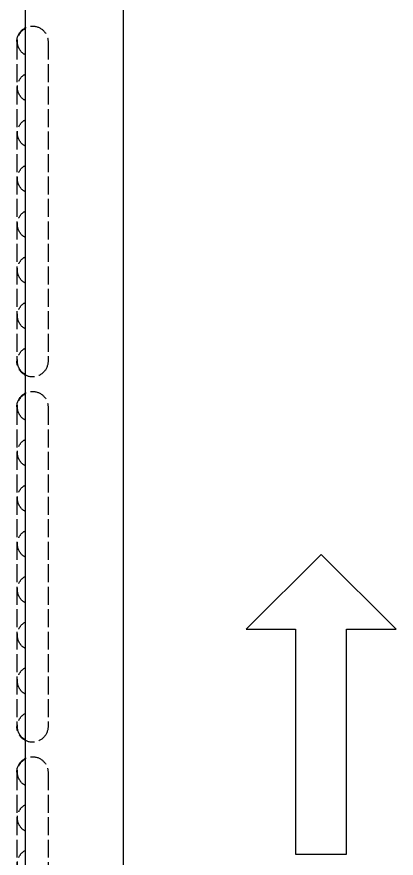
# Model space of a CAD drawing. Header units: millimetres. Extents: x -677815 to 476396, y -125373 to 39000.
# Drawn here: x 437503 to 438135, y -39988 to -38584 of the extents above; entities that cross this region are included whole.
import ezdxf

# ---------------------------------------------------------------- set-up
doc = ezdxf.new("R2010")
doc.units = ezdxf.units.MM
doc.linetypes.add('Xref Rapid Pick$0$AM_ISO02W050', pattern=[7.5, 6, -1.5])
for name, color, linetype, lineweight in [('AM_BOR', 4, 'Continuous', 25), ('Xref Rapid Pick$0$Conv- Product In', 3, 'Continuous', 25), ('Xref Rapid Pick$0$Conv- Product Out', 6, 'Continuous', 25), ('Xref Rapid Pick$0$Hidden', 9, 'Xref Rapid Pick$0$AM_ISO02W050', 25)]:
    doc.layers.add(name, color=color, linetype=linetype, lineweight=lineweight)

# ---------------------------------------------------------------- blocks, each defined once
blk = doc.blocks.new('*U867')
at = {"color": 0, "linetype": 'Continuous'}
blk.add_lwpolyline([(0, 0), (125, -125), (125, -42.5), (500, -42.5), (500, 42.5), (125, 42.5), (125, 125)], close=True, dxfattribs=at)
blk = doc.blocks.new('*U865')
blk.add_lwpolyline([(0, 0), (3657.6, 0), (3657.6, -163.5), (0, -163.5)], close=True)
at = {"layer": 'Xref Rapid Pick$0$Hidden', "ltscale": 5}
for p, q in [((1257.3, 14), (1790.7, 14)), ((1866.9, 14), (2400.3, 14)), ((2476.5, 14), (3009.9, 14)), ((1257.3, -38), (1790.7, -38)), ((1866.9, -38), (2400.3, -38)), ((2476.5, -38), (3009.9, -38))]:
    blk.add_line(p, q, dxfattribs=at)
for centre, radius, start, end in [((1257.3, -12), 26, 90, 270), ((1257.3, -12), 25, 28.6854, 151.3146), ((1333.5, -12), 25, 28.6854, 151.3146), ((1409.7, -12), 25, 28.6854, 151.3146), ((1485.9, -12), 25, 28.6854, 151.3146), ((1562.1, -12), 25, 28.6854, 151.3146), ((1638.3, -12), 25, 28.6854, 151.3146), ((1714.5, -12), 25, 28.6854, 151.3146), ((1790.7, -12), 25, 28.6854, 151.3146), ((1790.7, -12), 26, 270, 90), ((1866.9, -12), 26, 90, 270), ((1866.9, -12), 25, 28.6854, 151.3146), ((1943.1, -12), 25, 28.6854, 151.3146), ((2019.3, -12), 25, 28.6854, 151.3146), ((2095.5, -12), 25, 28.6854, 151.3146), ((2171.7, -12), 25, 28.6854, 151.3146), ((2247.9, -12), 25, 28.6854, 151.3146), ((2324.1, -12), 25, 28.6854, 151.3146), ((2400.3, -12), 25, 28.6854, 151.3146), ((2400.3, -12), 26, 270, 90), ((2476.5, -12), 26, 90, 270), ((2476.5, -12), 25, 28.6854, 151.3146), ((2552.7, -12), 25, 28.6854, 151.3146), ((2628.9, -12), 25, 28.6854, 151.3146)]:
    blk.add_arc(centre, radius, start, end, dxfattribs=at)
blk = doc.blocks.new('Xref Rapid Pick')
at = {"layer": 'Xref Rapid Pick$0$Conv- Product In', "rotation": 270.0000000000014}
blk.add_blockref('*U867', (438010.5, -39481.1), dxfattribs=at)
at = {"layer": 'Xref Rapid Pick$0$Conv- Product Out', "xscale": -1, "rotation": 90}
blk.add_blockref('*U865', (437517.3, -37368.2, 0), dxfattribs=at)

msp = doc.modelspace()

# ---------------------------------------------------------------- block references
at = {"layer": 'AM_BOR'}
msp.add_blockref('Xref Rapid Pick', (0, 0), dxfattribs=at)

doc.saveas('drawing.dxf')
